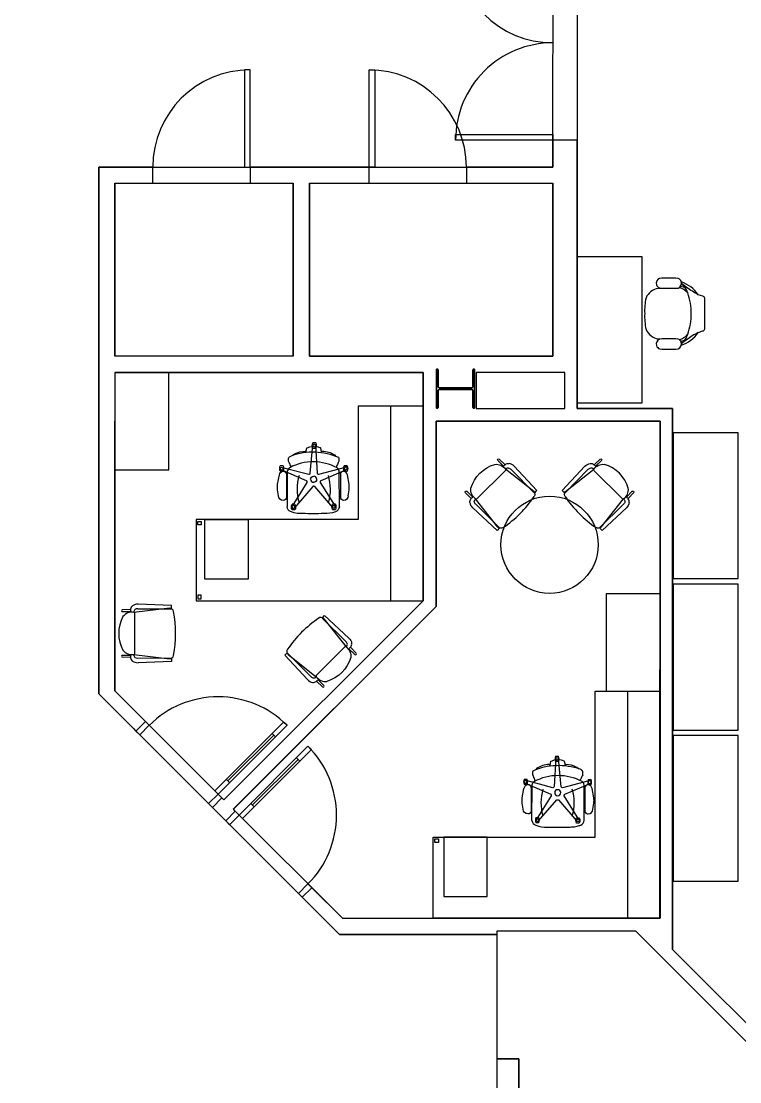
# Model space of a CAD drawing. Header units: inches. Extents: x 0 to 165, y 0 to 113.
# Drawn here: x 74.28 to 96.43, y 25.79 to 58.5 of the extents above; entities that cross this region are included whole.
import ezdxf

# ---------------------------------------------------------------- set-up
doc = ezdxf.new("R2010")
doc.units = ezdxf.units.IN
doc.header["$MEASUREMENT"] = 0
for name, color, linetype in [('COE', 2, 'Continuous'), ('Furnishings', 7, 'Continuous'), ('FYE', 3, 'Continuous'), ('IntDoorsWindows', 4, 'Continuous'), ('IntWalls', 5, 'Continuous'), ('Structure', 1, 'Continuous')]:
    doc.layers.add(name, color=color, linetype=linetype)

msp = doc.modelspace()

# ---------------------------------------------------------------- linework, layer by layer
at = {"layer": 'COE'}
for points in [[(89.7, 97.98), (125.427, 97.98), (125.427, 96.419), (127.255, 96.419), (127.255, 22.914), (125.427, 22.914), (125.427, 21.357), (89.617, 21.357), (89.617, 26.496), (88.95, 26.496), (88.95, 30.445), (93.216, 30.445), (97.807, 25.85), (116.764, 25.85), (120.89, 29.975), (120.89, 45.28), (121.396, 45.28), (121.363, 88.884), (117.394, 92.854), (94.06, 92.862), (94.06, 89.671), (89.7, 89.671)], [(94.253, 63.973), (94.253, 61.001), (91.421, 61.001), (91.421, 46.552), (94.361, 46.552), (94.361, 29.872), (97.778, 26.455), (104.238, 26.455), (104.238, 43.353), (120.486, 43.353), (120.486, 45.688), (120.988, 45.688), (120.988, 63.973)], [(82.667, 53.499), (82.667, 48.166), (77.166, 48.166), (77.166, 53.499)], [(83.169, 53.499), (90.667, 53.499), (90.667, 48.166), (83.169, 48.166)], [(77.166, 47.664), (77.166, 37.844), (80.526, 34.484), (86.669, 40.627), (86.669, 47.664)], [(87.073, 46.165), (87.073, 40.442), (80.814, 34.192), (84.182, 30.832), (93.969, 30.832), (93.978, 46.165)]]:
    msp.add_lwpolyline(points, close=True, dxfattribs=at)
at = {"layer": 'Furnishings'}
for points in [[(91.421, 49.109), (91.421, 46.729), (93.418, 46.729), (93.418, 51.23), (91.421, 51.23)], [(78.833, 44.667), (78.833, 47.664), (77.166, 47.664), (77.166, 44.667)], [(84.668, 43.127), (79.669, 43.127), (79.669, 40.627), (86.669, 40.627), (86.669, 43.127), (86.669, 46.626), (84.668, 46.626)], [(94.381, 43.682), (94.381, 41.307), (96.382, 41.307), (96.382, 45.807), (94.381, 45.807)], [(79.719, 43.073), (79.83, 43.073), (79.83, 42.962), (79.719, 42.962)], [(79.937, 41.294), (79.937, 43.127), (81.271, 43.127), (81.271, 41.294)], [(94.381, 39.017), (94.381, 36.637), (96.382, 36.637), (96.382, 41.138), (94.381, 41.138)], [(79.719, 40.681), (79.83, 40.681), (79.83, 40.792), (79.719, 40.792)], [(94.381, 34.348), (94.381, 31.972), (96.382, 31.972), (96.382, 36.473), (94.381, 36.473)], [(87.027, 33.278), (87.138, 33.278), (87.138, 33.166), (87.027, 33.166)], [(88.641, 31.499), (88.641, 33.331), (87.307, 33.331), (87.307, 31.499)]]:
    msp.add_lwpolyline(points, close=True, dxfattribs=at)
for points in [[(93.961, 50.27), (94.031, 50.262), (94.463, 50.262), (94.529, 50.266, 0.402633), (94.624, 50.472, 0.22832), (94.529, 50.567), (94.463, 50.575), (94.031, 50.575), (93.961, 50.567)], [(95.295, 50.019), (95.151, 50.065, 0.165521), (94.628, 50.456)], [(95.151, 50.065, -0.03419), (94.793, 50.283), (94.678, 50.377), (94.632, 50.415)], [(93.916, 50.258, 0.246961), (93.541, 49.97, 0.063109), (93.5, 49.48, 0.06364), (93.541, 48.994, 0.25075), (93.916, 48.702)], [(94.566, 48.677, 0.13954), (94.83, 48.842, 0.072958), (94.937, 49.48, 0.071719), (94.83, 50.122, 0.130065), (94.566, 50.287)], [(94.628, 48.508, 0.166137), (95.151, 48.895), (95.295, 48.945)], [(95.151, 48.895, 0.04676), (94.793, 48.677), (94.678, 48.586), (94.632, 48.545)], [(94.624, 48.599, 0.228276), (94.529, 48.693), (94.463, 48.702), (94.031, 48.702), (93.961, 48.693)], [(82.634, 45.103, -0.151003), (82.959, 45.231), (83.033, 45.239)], [(83.56, 45.239, -0.149407), (83.935, 45.124), (83.976, 45.078)], [(84.087, 43.518), (84.083, 44.613, 0.225372), (84.017, 44.724, 0.251408), (82.556, 44.728, 0.237558), (82.482, 44.609), (82.482, 43.518)], [(88.975, 42.896), (88.287, 43.765, -0.272965), (88.143, 44.094, -0.251398), (88.88, 44.831)], [(89.374, 44.679), (90.099, 43.942), (90.177, 44.02), (89.477, 44.774, 0.176068), (89.317, 44.856)], [(91.762, 44.679), (91.038, 43.942), (90.96, 44.02), (91.659, 44.774, -0.176086), (91.82, 44.856)], [(92.162, 42.896), (92.849, 43.765, 0.272954), (92.994, 44.094, 0.251404), (92.257, 44.831)], [(82.453, 44.535), (82.453, 43.814, -0.40625), (82.354, 43.715, -0.407141), (82.21, 43.86), (82.181, 44.049, -0.073198), (82.181, 44.218), (82.239, 44.506)], [(82.263, 44.699, 0.408984), (82.309, 44.654, 0.409009), (82.354, 44.699)], [(84.359, 43.86), (84.388, 44.049, 0.073141), (84.388, 44.218), (84.334, 44.506, 0.294676), (84.219, 44.621)], [(93.022, 43.654, 0.228646), (92.994, 43.765, 0.044256), (92.924, 43.835)], [(83.964, 43.365, -0.088859), (83.614, 43.312, -0.009317), (82.951, 43.312, -0.019144), (82.782, 43.32), (82.692, 43.337, 0.000091), (82.58, 43.374)], [(78.854, 40.397), (77.751, 40.265, 0.287422), (77.417, 40.137, 0.25493), (77.417, 39.096, 0.271322), (77.751, 38.968), (78.854, 38.836)], [(84.289, 39.367), (83.552, 40.092), (83.63, 40.17), (84.384, 39.47, -0.176094), (84.466, 39.31)], [(83.606, 40.071), (84.293, 39.199, -0.283799), (84.437, 38.873, -0.253485), (83.7, 38.136)], [(91.581, 35.377, 0.096186), (91.507, 35.427, 0.188617), (90.05, 35.373)], [(90.552, 35.571, 0.147127), (90.177, 35.456), (90.14, 35.41)], [(91.478, 35.435, 0.150999), (91.153, 35.563), (91.079, 35.575)], [(90.025, 33.85), (90.029, 34.945, -0.241693), (90.099, 35.056, -0.252121), (91.557, 35.06)], [(89.996, 34.867), (89.996, 34.146, -0.40625), (89.897, 34.048, -0.407134), (89.753, 34.192), (89.724, 34.381, -0.073195), (89.724, 34.55), (89.778, 34.838)], [(91.902, 34.192), (91.931, 34.381, 0.073195), (91.931, 34.55), (91.878, 34.838, 0.294664), (91.762, 34.953)], [(91.334, 33.652), (91.421, 33.669, -0.000039), (91.532, 33.706)]]:
    msp.add_lwpolyline(points, format="xyb", dxfattribs=at)
for points in [[(94.579, 50.283), (94.579, 50.295)], [(94.608, 50.328), (94.731, 50.299)], [(95.349, 49.01), (95.349, 49.48), (95.349, 49.949)], [(94.579, 48.681), (94.579, 48.669)], [(94.608, 48.632), (94.731, 48.661)], [(93.961, 48.393), (94.031, 48.385), (94.463, 48.385), (94.529, 48.397)], [(85.669, 40.627), (85.669, 46.626)], [(83.359, 45.494), (83.272, 45.494)], [(82.333, 44.732), (83.149, 44.527), (83.165, 44.531), (83.182, 44.543), (83.19, 44.555), (83.272, 45.424)], [(83.058, 45.222), (83.083, 45.329)], [(83.058, 45.227), (83.062, 45.198)], [(83.091, 45.346), (83.177, 45.371), (83.297, 45.383)], [(83.272, 45.329), (83.359, 45.329)], [(83.297, 45.383), (83.416, 45.371)], [(83.354, 45.428), (83.404, 44.559), (83.412, 44.543), (83.429, 44.531), (83.449, 44.527), (84.273, 44.749)], [(83.532, 45.218), (83.511, 45.334), (83.507, 45.342), (83.499, 45.346), (83.416, 45.371)], [(83.527, 45.189), (83.536, 45.227)], [(88.971, 44.951), (89.152, 44.774)], [(89.197, 44.819), (89.012, 44.992)], [(91.939, 44.819), (92.125, 44.992)], [(92.166, 44.951), (91.985, 44.774)], [(82.354, 44.782), (82.263, 44.782)], [(82.263, 44.617), (82.354, 44.617)], [(82.638, 43.542), (83.099, 44.271), (83.099, 44.288), (83.095, 44.308), (83.079, 44.325), (82.292, 44.658)], [(84.297, 44.662), (83.511, 44.325), (83.499, 44.312), (83.494, 44.292), (83.494, 44.271), (83.96, 43.538)], [(84.12, 44.535), (84.12, 43.814)], [(84.33, 44.79), (84.24, 44.79)], [(84.24, 44.625), (84.33, 44.625)], [(89.205, 44.646), (88.324, 43.765)], [(90.078, 43.995), (89.205, 44.683)], [(91.058, 43.995), (91.931, 44.683)], [(92.812, 43.765), (91.931, 44.646)], [(83.882, 43.501), (83.326, 44.148), (83.305, 44.156), (83.284, 44.156), (83.268, 44.148), (82.708, 43.489)], [(88.151, 43.777), (87.978, 43.958)], [(88.02, 44), (88.201, 43.822)], [(93.117, 44), (92.94, 43.822)], [(92.985, 43.777), (93.158, 43.958)], [(82.716, 43.6), (82.63, 43.6)], [(83.964, 43.604), (83.873, 43.604)], [(88.291, 43.6), (89.028, 42.871), (88.95, 42.793), (88.201, 43.493)], [(92.845, 43.6), (92.108, 42.871), (92.187, 42.793), (92.936, 43.493)], [(82.63, 43.435), (82.716, 43.435)], [(83.873, 43.44), (83.964, 43.44)], [(93.978, 30.832), (86.974, 30.832), (86.974, 33.331), (91.977, 33.331), (91.977, 37.832), (93.978, 37.832), (93.978, 40.833), (92.31, 40.833), (92.31, 37.832), (93.978, 37.832)], [(77.648, 40.356), (77.396, 40.347)], [(77.396, 40.29), (77.648, 40.29)], [(77.779, 38.993), (77.779, 40.24)], [(77.874, 40.38), (78.908, 40.376), (78.908, 40.483), (77.882, 40.52)], [(77.396, 38.943), (77.648, 38.943)], [(83.21, 38.284), (82.482, 39.021), (82.403, 38.943), (83.103, 38.194)], [(82.506, 38.968), (83.375, 38.28)], [(84.256, 39.199), (83.375, 38.317)], [(84.561, 38.964), (84.384, 39.145)], [(84.429, 39.19), (84.602, 39.005)], [(77.648, 38.877), (77.396, 38.886)], [(77.874, 38.853), (78.908, 38.861), (78.908, 38.75), (77.882, 38.713)], [(83.383, 38.144), (83.569, 37.972)], [(83.61, 38.013), (83.433, 38.19)], [(92.977, 30.832), (92.977, 37.832)], [(90.758, 35.76), (90.712, 34.892), (90.7, 34.875), (90.684, 34.863), (90.663, 34.859), (89.844, 35.081)], [(90.581, 35.55), (90.601, 35.666), (90.605, 35.674), (90.614, 35.678), (90.696, 35.703)], [(90.815, 35.715), (90.696, 35.703)], [(90.754, 35.826), (90.844, 35.826)], [(90.844, 35.662), (90.754, 35.662)], [(91.021, 35.678), (90.935, 35.703), (90.815, 35.715)], [(91.779, 35.065), (90.968, 34.859), (90.947, 34.863), (90.931, 34.875), (90.922, 34.888), (90.84, 35.756)], [(91.054, 35.555), (91.029, 35.662)], [(90.585, 35.522), (90.577, 35.559)], [(91.054, 35.559), (91.05, 35.53)], [(89.786, 35.122), (89.872, 35.122)], [(91.758, 35.114), (91.849, 35.114)], [(89.872, 34.958), (89.786, 34.958)], [(89.815, 34.995), (90.601, 34.657), (90.614, 34.645), (90.618, 34.624), (90.618, 34.603), (90.152, 33.87)], [(91.474, 33.875), (91.013, 34.603), (91.013, 34.62), (91.021, 34.64), (91.034, 34.657), (91.82, 34.99)], [(91.635, 33.85), (91.631, 34.941)], [(91.659, 34.867), (91.659, 34.146)], [(91.849, 34.949), (91.758, 34.949)], [(90.231, 33.833), (90.791, 34.48), (90.807, 34.488), (90.828, 34.488), (90.844, 34.48), (91.404, 33.821)], [(90.148, 33.936), (90.239, 33.936)], [(90.239, 33.772), (90.148, 33.772)]]:
    msp.add_lwpolyline(points, dxfattribs=at)
for points in [[(83.313, 45.457, 0.409115), (83.268, 45.412, 0.409091), (83.313, 45.367, 0.409067), (83.359, 45.412, 0.409091)], [(84.285, 44.753, 0.409091), (84.24, 44.708, 0.409038), (84.285, 44.662, 0.409038), (84.33, 44.708, 0.409091)], [(82.675, 43.563, 0.409197), (82.63, 43.518, 0.409173), (82.675, 43.472, 0.409149), (82.72, 43.518, 0.409173)], [(83.919, 43.567, 0.409173), (83.873, 43.522, 0.409149), (83.919, 43.477, 0.409173), (83.964, 43.522, 0.409197)], [(91.396, 33.932), (91.482, 33.932, -0.225), (91.482, 33.768), (91.396, 33.768, -0.224941)]]:
    msp.add_lwpolyline(points, format="xyb", close=True, dxfattribs=at)
for centre, radius in [((90.568, 42.352), 1.499), ((90.799, 35.744), 0.0457), ((90.194, 33.854), 0.0457), ((91.442, 33.85), 0.0457)]:
    msp.add_circle(centre, radius, dxfattribs=at)
for centre, radius, start, end in [((94.346, 49.981), 0.499, 15.9162, 54.996), ((94.346, 48.978), 0.499, 305.0058, 344.0845), ((83.27, 43.203), 2.004, 66.5507, 109.243), ((80.527, 43.927), 2.232, 22.5299, 26.5983), ((84.313, 44.68), 0.325, 146.3909, 170.0114), ((89.567, 44.396), 0.562, 129.9517, 140.0483), ((91.57, 44.396), 0.562, 39.9478, 50.0522), ((84.227, 44.067), 1.445, 163.1884, 196.8116), ((83.295, 44.373), 0.0932, 179.0546, 270.9454), ((83.296, 44.373), 0.0914, 0.502, 89.498), ((82.346, 44.063), 1.466, 343.8069, 16.7604), ((88.574, 43.404), 0.562, 129.9438, 140.0562), ((87.072, 45.89), 3.65, 304.4341, 325.812), ((94.065, 45.89), 3.65, 214.1883, 235.5656), ((78.045, 40.318), 0.396, 172.8362, 187.1638), ((77.894, 40.264), 0.144, 140.4422, 179.589), ((75.295, 39.616), 3.745, 349.5789, 10.4211), ((85.456, 37.108), 3.589, 124.005, 145.7482), ((78.045, 38.914), 0.396, 172.8362, 187.1638), ((77.894, 38.969), 0.144, 180.4052, 219.561), ((84.007, 39.559), 0.562, 309.941, 320.0538), ((83.014, 38.568), 0.563, 309.9581, 320.0472), ((89.827, 35.04), 0.0457, 270.495, 89.5033), ((89.724, 34.994), 0.403, 10.73, 29.5426), ((93.59, 34.256), 2.237, 153.4043, 157.4633), ((91.804, 35.032), 0.0457, 180.5015, 359.5021), ((91.766, 34.395), 1.466, 163.2372, 196.1946), ((90.816, 34.706), 0.0914, 90.4993, 179.5007), ((90.817, 34.705), 0.0932, 269.0546, 0.9454), ((89.885, 34.4), 1.445, 343.187, 16.813), ((90.83, 51.43), 17.789, 268.9324, 271.0676)]:
    msp.add_arc(centre, radius, start, end, dxfattribs=at)
for points in [[(93.961, 50.567), (93.879, 50.542), (93.834, 50.452), (93.862, 50.369)], [(93.862, 50.369), (93.875, 50.324), (93.916, 50.283), (93.961, 50.27)], [(93.969, 50.266), (93.953, 50.262), (93.936, 50.262), (93.916, 50.258)], [(95.349, 49.949), (95.349, 49.982), (95.328, 50.011), (95.295, 50.019)], [(95.295, 48.945), (95.328, 48.953), (95.349, 48.982), (95.349, 49.01)], [(93.961, 48.693), (93.879, 48.665), (93.834, 48.578), (93.862, 48.496)], [(93.862, 48.496), (93.875, 48.446), (93.916, 48.409), (93.961, 48.393)], [(93.916, 48.702), (93.936, 48.702), (93.953, 48.698), (93.969, 48.693)], [(94.529, 48.397), (94.612, 48.426), (94.653, 48.516), (94.624, 48.599)], [(83.272, 45.329), (83.247, 45.379), (83.247, 45.441), (83.272, 45.494)], [(83.359, 45.494), (83.383, 45.441), (83.383, 45.379), (83.359, 45.329)], [(83.033, 45.239), (83.046, 45.239), (83.054, 45.235), (83.058, 45.227)], [(83.083, 45.329), (83.083, 45.338), (83.087, 45.342), (83.091, 45.346)], [(83.536, 45.227), (83.54, 45.235), (83.548, 45.239), (83.56, 45.239)], [(82.523, 44.926), (82.515, 44.967), (82.515, 45.008), (82.531, 45.045)], [(82.531, 45.045), (82.552, 45.066), (82.58, 45.082), (82.609, 45.095)], [(84.067, 44.926), (84.059, 44.905), (84.05, 44.881), (84.042, 44.86)], [(84.067, 45.041), (84.075, 45.021), (84.075, 44.996), (84.075, 44.971)], [(84.075, 44.971), (84.075, 44.955), (84.075, 44.942), (84.067, 44.926)], [(88.88, 44.831), (89.008, 44.844), (89.131, 44.79), (89.205, 44.683)], [(88.971, 44.951), (88.958, 44.963), (88.963, 44.984), (88.971, 44.992)], [(88.971, 44.992), (88.983, 45.004), (89, 45.004), (89.012, 44.992)], [(89.205, 44.827), (89.238, 44.852), (89.28, 44.864), (89.317, 44.856)], [(91.82, 44.856), (91.857, 44.864), (91.898, 44.852), (91.931, 44.827)], [(91.931, 44.683), (92.005, 44.79), (92.129, 44.844), (92.257, 44.831)], [(92.125, 44.992), (92.137, 45.004), (92.154, 45.004), (92.166, 44.992)], [(92.166, 44.992), (92.178, 44.979), (92.178, 44.963), (92.166, 44.951)], [(82.239, 44.506), (82.247, 44.564), (82.292, 44.609), (82.354, 44.621)], [(82.263, 44.617), (82.243, 44.667), (82.243, 44.728), (82.263, 44.782)], [(82.263, 44.699), (82.263, 44.72), (82.284, 44.741), (82.309, 44.741)], [(82.309, 44.741), (82.333, 44.741), (82.354, 44.72), (82.354, 44.699)], [(82.354, 44.782), (82.375, 44.728), (82.375, 44.667), (82.354, 44.617)], [(82.354, 44.621), (82.403, 44.625), (82.445, 44.588), (82.453, 44.539)], [(82.453, 44.539), (82.453, 44.539), (82.453, 44.535), (82.453, 44.535)], [(82.597, 44.749), (82.593, 44.761), (82.593, 44.774), (82.589, 44.782)], [(84.12, 44.535), (84.12, 44.584), (84.166, 44.625), (84.215, 44.621)], [(84.24, 44.625), (84.215, 44.675), (84.215, 44.737), (84.24, 44.79)], [(84.215, 44.621), (84.215, 44.621), (84.215, 44.621), (84.219, 44.621)], [(84.33, 44.79), (84.351, 44.737), (84.351, 44.675), (84.33, 44.625)], [(89.205, 44.683), (89.23, 44.708), (89.259, 44.724), (89.292, 44.724)], [(89.205, 44.683), (89.214, 44.675), (89.214, 44.658), (89.205, 44.646)], [(89.292, 44.724), (89.325, 44.716), (89.354, 44.704), (89.374, 44.679)], [(91.762, 44.679), (91.787, 44.704), (91.812, 44.716), (91.845, 44.724)], [(91.845, 44.724), (91.878, 44.724), (91.907, 44.708), (91.931, 44.683)], [(91.931, 44.646), (91.923, 44.658), (91.923, 44.675), (91.931, 44.683)], [(83.202, 44.374), (83.202, 44.424), (83.243, 44.465), (83.297, 44.465)], [(83.387, 44.374), (83.387, 44.321), (83.346, 44.279), (83.297, 44.279)], [(84.359, 43.86), (84.359, 43.781), (84.297, 43.715), (84.219, 43.715)], [(87.978, 43.958), (87.966, 43.971), (87.966, 43.991), (87.978, 44)], [(87.978, 44), (87.991, 44.012), (88.007, 44.012), (88.02, 44)], [(90.078, 43.995), (90.12, 43.954), (90.128, 43.888), (90.091, 43.839)], [(91.046, 43.839), (91.009, 43.888), (91.017, 43.954), (91.058, 43.995)], [(93.117, 44), (93.129, 44.012), (93.146, 44.012), (93.158, 44)], [(93.158, 44), (93.171, 43.987), (93.171, 43.971), (93.158, 43.958)], [(82.58, 43.374), (82.523, 43.398), (82.482, 43.456), (82.482, 43.518)], [(82.63, 43.435), (82.605, 43.485), (82.605, 43.547), (82.63, 43.6)], [(82.716, 43.6), (82.741, 43.547), (82.741, 43.485), (82.716, 43.435)], [(83.873, 43.44), (83.853, 43.493), (83.853, 43.555), (83.873, 43.604)], [(83.964, 43.604), (83.984, 43.555), (83.984, 43.493), (83.964, 43.44)], [(84.087, 43.518), (84.079, 43.448), (84.03, 43.39), (83.964, 43.365)], [(84.219, 43.715), (84.162, 43.715), (84.12, 43.761), (84.12, 43.814)], [(88.114, 43.654), (88.11, 43.695), (88.118, 43.736), (88.143, 43.765)], [(88.201, 43.493), (88.155, 43.538), (88.123, 43.592), (88.114, 43.654)], [(88.246, 43.678), (88.25, 43.711), (88.263, 43.744), (88.287, 43.765)], [(88.291, 43.6), (88.271, 43.621), (88.254, 43.65), (88.246, 43.678)], [(88.324, 43.765), (88.312, 43.757), (88.3, 43.757), (88.287, 43.765)], [(92.849, 43.765), (92.837, 43.757), (92.825, 43.757), (92.812, 43.765)], [(92.891, 43.678), (92.882, 43.65), (92.866, 43.621), (92.845, 43.6)], [(92.849, 43.765), (92.874, 43.744), (92.886, 43.711), (92.891, 43.678)], [(93.022, 43.654), (93.014, 43.592), (92.981, 43.538), (92.936, 43.493)], [(89.135, 42.88), (89.086, 42.847), (89.016, 42.851), (88.975, 42.896)], [(92.162, 42.896), (92.121, 42.851), (92.051, 42.847), (92.001, 42.88)], [(77.396, 40.347), (77.38, 40.347), (77.368, 40.335), (77.368, 40.318)], [(77.368, 40.318), (77.368, 40.302), (77.38, 40.29), (77.396, 40.29)], [(77.705, 40.467), (77.676, 40.446), (77.656, 40.409), (77.652, 40.368)], [(77.882, 40.52), (77.821, 40.524), (77.759, 40.504), (77.705, 40.467)], [(77.779, 40.24), (77.775, 40.253), (77.763, 40.265), (77.751, 40.265)], [(77.874, 40.38), (77.841, 40.38), (77.812, 40.372), (77.784, 40.356)], [(78.978, 40.294), (78.965, 40.351), (78.912, 40.397), (78.854, 40.397)], [(83.606, 40.071), (83.564, 40.113), (83.499, 40.121), (83.449, 40.084)], [(84.334, 39.285), (84.326, 39.318), (84.314, 39.343), (84.289, 39.367)], [(84.293, 39.199), (84.318, 39.223), (84.334, 39.252), (84.334, 39.285)], [(84.437, 39.199), (84.462, 39.231), (84.474, 39.273), (84.466, 39.31)], [(77.396, 38.943), (77.38, 38.943), (77.368, 38.931), (77.368, 38.914)], [(77.751, 38.968), (77.763, 38.968), (77.775, 38.98), (77.779, 38.993)], [(78.854, 38.836), (78.912, 38.836), (78.965, 38.881), (78.978, 38.939)], [(82.49, 39.129), (82.457, 39.079), (82.461, 39.009), (82.506, 38.968)], [(84.293, 39.199), (84.285, 39.207), (84.269, 39.207), (84.256, 39.199)], [(84.561, 38.964), (84.573, 38.951), (84.594, 38.951), (84.602, 38.964)], [(84.602, 38.964), (84.614, 38.976), (84.614, 38.993), (84.602, 39.005)], [(77.368, 38.914), (77.368, 38.898), (77.38, 38.886), (77.396, 38.886)], [(77.652, 38.865), (77.656, 38.824), (77.676, 38.791), (77.705, 38.766)], [(77.705, 38.766), (77.759, 38.729), (77.821, 38.713), (77.882, 38.713)], [(77.784, 38.877), (77.812, 38.861), (77.841, 38.853), (77.874, 38.853)], [(83.21, 38.284), (83.231, 38.264), (83.26, 38.247), (83.289, 38.239)], [(83.289, 38.239), (83.322, 38.243), (83.354, 38.256), (83.375, 38.28)], [(83.375, 38.317), (83.367, 38.305), (83.367, 38.293), (83.375, 38.28)], [(83.375, 38.28), (83.449, 38.177), (83.577, 38.12), (83.7, 38.136)], [(83.103, 38.194), (83.149, 38.149), (83.202, 38.116), (83.264, 38.107)], [(83.264, 38.107), (83.305, 38.099), (83.342, 38.111), (83.375, 38.136)], [(83.61, 37.972), (83.622, 37.984), (83.622, 38), (83.61, 38.013)], [(90.754, 35.826), (90.733, 35.773), (90.733, 35.711), (90.754, 35.662)], [(90.844, 35.662), (90.865, 35.711), (90.865, 35.773), (90.844, 35.826)], [(91.029, 35.662), (91.029, 35.67), (91.025, 35.674), (91.021, 35.678)], [(90.05, 35.373), (90.041, 35.353), (90.037, 35.328), (90.037, 35.303)], [(90.577, 35.559), (90.572, 35.567), (90.564, 35.571), (90.552, 35.571)], [(91.079, 35.571), (91.071, 35.571), (91.058, 35.567), (91.054, 35.559)], [(91.589, 35.258), (91.598, 35.299), (91.598, 35.34), (91.581, 35.377)], [(89.786, 35.122), (89.761, 35.069), (89.761, 35.007), (89.786, 34.958)], [(89.827, 35.085), (89.802, 35.085), (89.786, 35.065), (89.786, 35.04)], [(89.786, 35.04), (89.786, 35.015), (89.802, 34.995), (89.827, 34.995)], [(89.872, 34.958), (89.897, 35.007), (89.897, 35.069), (89.872, 35.122)], [(90.037, 35.303), (90.037, 35.291), (90.037, 35.275), (90.045, 35.258)], [(90.045, 35.258), (90.054, 35.237), (90.062, 35.213), (90.074, 35.192)], [(91.515, 35.081), (91.519, 35.093), (91.524, 35.106), (91.524, 35.114)], [(91.631, 34.941), (91.627, 34.99), (91.602, 35.036), (91.557, 35.06)], [(91.758, 35.114), (91.738, 35.06), (91.738, 34.999), (91.758, 34.949)], [(91.804, 35.073), (91.779, 35.073), (91.758, 35.052), (91.758, 35.032)], [(91.849, 35.032), (91.849, 35.052), (91.828, 35.073), (91.804, 35.073)], [(91.849, 34.949), (91.869, 34.999), (91.869, 35.06), (91.849, 35.114)], [(89.897, 34.953), (89.835, 34.941), (89.79, 34.896), (89.778, 34.838)], [(89.901, 34.953), (89.897, 34.953), (89.897, 34.953), (89.897, 34.953)], [(89.996, 34.867), (89.992, 34.916), (89.951, 34.958), (89.901, 34.953)], [(90.725, 34.706), (90.725, 34.653), (90.766, 34.612), (90.815, 34.612)], [(90.91, 34.706), (90.91, 34.756), (90.869, 34.797), (90.815, 34.797)], [(91.664, 34.871), (91.664, 34.871), (91.659, 34.867), (91.659, 34.867)], [(91.762, 34.953), (91.709, 34.958), (91.668, 34.92), (91.664, 34.871)], [(91.659, 34.146), (91.659, 34.093), (91.705, 34.048), (91.762, 34.048)], [(91.762, 34.048), (91.841, 34.048), (91.902, 34.113), (91.902, 34.192)], [(90.025, 33.85), (90.033, 33.78), (90.082, 33.722), (90.148, 33.698)], [(90.148, 33.936), (90.128, 33.887), (90.128, 33.825), (90.148, 33.772)], [(90.148, 33.698), (90.264, 33.66), (90.379, 33.64), (90.498, 33.644)], [(90.239, 33.772), (90.26, 33.825), (90.26, 33.887), (90.239, 33.936)], [(91.532, 33.706), (91.594, 33.73), (91.631, 33.788), (91.635, 33.85)], [(91.161, 33.644), (91.219, 33.644), (91.277, 33.648), (91.334, 33.652)]]:
    msp.add_open_spline(points, degree=3, dxfattribs=at)
at = {"layer": 'FYE'}
msp.add_lwpolyline([(68.169, 25.17), (77.236, 25.17), (77.236, 22.914), (77.236, 25.331), (78.257, 25.331), (81.255, 25.331), (88.95, 25.331), (88.95, 26.496), (88.95, 29.498), (88.95, 30.329), (84.845, 30.329), (84.092, 30.329), (76.668, 37.753), (76.668, 46.165), (76.668, 54.001), (79.089, 54.001), (82.09, 54.001), (85.755, 54.001), (88.757, 54.001), (90.667, 54.001), (90.675, 61.001)], dxfattribs=at)
at = {"layer": 'IntDoorsWindows'}
msp.add_lwpolyline([(87.67, 60.832, 0.414149), (90.667, 57.834, 0.414379), (87.67, 54.833)], format="xyb", dxfattribs=at)
for points in [[(81.333, 54.001), (81.333, 56.998), (81.16, 56.998), (81.16, 54.001)], [(85.001, 54.001), (85.001, 56.998), (85.179, 56.998), (85.179, 54.001)], [(90.667, 54.833), (87.67, 54.833), (87.67, 55.01), (90.667, 55.01)], [(78.228, 36.782), (77.932, 36.489), (77.816, 36.604), (78.109, 36.901)], [(80.349, 34.661), (82.473, 36.782), (82.366, 36.884), (80.246, 34.764)], [(80.999, 34.015), (83.12, 36.135), (83.223, 36.032), (81.102, 33.912)], [(80.468, 34.546), (80.172, 34.249), (80.056, 34.369), (80.349, 34.661)], [(80.999, 34.015), (80.703, 33.718), (80.588, 33.838), (80.88, 34.13)], [(83.239, 31.775), (82.943, 31.478), (82.823, 31.598), (83.12, 31.89)]]:
    msp.add_lwpolyline(points, close=True, dxfattribs=at)
for points in [[(80.653, 35.069), (82.066, 36.481)], [(82.016, 36.534), (82.119, 36.432)], [(81.403, 34.315), (82.819, 35.732)], [(82.766, 35.781), (82.869, 35.678)], [(80.6, 35.118), (80.703, 35.015)], [(80.468, 34.546), (80.172, 34.249)], [(81.353, 34.369), (81.456, 34.266)], [(80.88, 34.13), (80.588, 33.838)]]:
    msp.add_lwpolyline(points, dxfattribs=at)
for centre, radius, start, end in [((81.333, 54.001), 2.998, 90.0064, 179.9936), ((85.002, 53.997), 3.001, 0.0734, 90.0051), ((80.351, 34.662), 3, 44.9578, 135.0422), ((81, 34.013), 3, 314.9577, 45.0423)]:
    msp.add_arc(centre, radius, start, end, dxfattribs=at)
msp.add_open_spline([(83.569, 37.972), (83.581, 37.959), (83.602, 37.959), (83.61, 37.972)], degree=3, dxfattribs=at)
at = {"layer": 'IntWalls'}
for points in [[(91.421, 54.833), (91.421, 46.552), (91.421, 54.833), (90.667, 54.833), (90.667, 54.001), (88.003, 54.001), (88.003, 53.499), (90.667, 53.499), (90.667, 48.166), (83.169, 48.166), (83.169, 53.499), (83.169, 48.166), (83.169, 53.499), (85.001, 53.499), (85.001, 54.001), (81.333, 54.001), (81.333, 53.499), (82.667, 53.499), (82.667, 48.166), (82.667, 53.499), (82.667, 48.166), (77.166, 48.166), (77.166, 53.499), (78.335, 53.499), (78.335, 54.001), (76.668, 54.001), (76.668, 46.165), (76.668, 37.844), (76.668, 37.753), (77.742, 36.683), (77.816, 36.604), (78.109, 36.901), (77.816, 36.604)], [(76.668, 46.334), (76.668, 54.001)], [(82.667, 48.166), (77.166, 48.166), (77.166, 53.499), (77.166, 48.166)], [(83.169, 48.166), (90.667, 48.166), (90.667, 53.499), (90.667, 48.166)], [(76.668, 40.29), (76.668, 50.291)], [(88.304, 46.552), (91.034, 46.552), (91.034, 47.664), (88.304, 47.664)], [(97.778, 26.455), (94.361, 29.872), (94.361, 46.552), (91.421, 46.552)], [(78.109, 36.901), (77.166, 37.844), (77.166, 46.165)], [(86.669, 46.165), (86.669, 40.627), (80.526, 34.484), (80.468, 34.546), (80.172, 34.249), (80.588, 33.838), (80.88, 34.13), (80.822, 34.192), (87.073, 40.442), (87.073, 46.165)], [(82.943, 31.478), (83.239, 31.775), (82.943, 31.478), (84.092, 30.329), (84.182, 30.329), (88.95, 30.329), (88.95, 30.445), (90.642, 30.445), (93.216, 30.445), (97.807, 25.85)], [(83.239, 31.775), (84.182, 30.832), (88.695, 30.832)], [(87.941, 30.832), (89.889, 30.832), (93.22, 30.832)], [(77.421, 25.331), (78.257, 25.331), (78.257, 24.664), (78.088, 24.664), (78.088, 8.161), (87.423, 8.161), (87.423, 24.664), (81.255, 24.664), (81.255, 25.331), (88.95, 25.331), (88.95, 26.496), (89.617, 26.496), (89.617, 21.357), (95.065, 21.357), (95.065, 20.97), (88.09, 20.97), (88.09, 7.494), (81.757, 7.494), (88.09, 7.494)]]:
    msp.add_lwpolyline(points, dxfattribs=at)
for points in [[(86.669, 46.165), (86.669, 47.664), (77.166, 47.664), (86.669, 47.664)], [(88.304, 46.552), (91.034, 46.552), (91.034, 47.664), (88.304, 47.664)], [(93.978, 46.165), (87.073, 46.165), (93.978, 46.165), (93.978, 30.832)]]:
    msp.add_lwpolyline(points, close=True, dxfattribs=at)
at = {"layer": 'Structure'}
for points in [[(87.11, 46.561), (87.085, 46.561), (87.085, 47.771), (87.11, 47.771), (87.085, 47.771), (87.085, 46.561)], [(88.23, 47.771), (88.25, 47.771), (88.25, 46.561), (88.23, 46.561), (88.25, 46.561), (88.25, 47.771)], [(87.134, 47.746), (87.134, 47.215)], [(88.205, 47.215), (88.205, 47.746)], [(87.134, 47.116), (87.134, 46.585)], [(87.159, 47.191), (88.18, 47.191)], [(88.18, 47.141), (87.159, 47.141)], [(88.205, 46.585), (88.205, 47.116)]]:
    msp.add_lwpolyline(points, close=True, dxfattribs=at)
for points in [[(87.134, 47.746), (87.134, 47.759), (87.122, 47.771), (87.11, 47.771)], [(87.134, 47.746), (87.134, 47.759), (87.122, 47.771), (87.11, 47.771)], [(88.23, 47.771), (88.213, 47.771), (88.205, 47.759), (88.205, 47.746)], [(88.23, 47.771), (88.213, 47.771), (88.205, 47.759), (88.205, 47.746)], [(87.134, 47.215), (87.134, 47.203), (87.147, 47.191), (87.159, 47.191)], [(87.134, 47.215), (87.134, 47.203), (87.147, 47.191), (87.159, 47.191)], [(87.159, 47.141), (87.147, 47.141), (87.134, 47.129), (87.134, 47.116)], [(87.159, 47.141), (87.147, 47.141), (87.134, 47.129), (87.134, 47.116)], [(88.18, 47.191), (88.193, 47.191), (88.205, 47.203), (88.205, 47.215)], [(88.18, 47.191), (88.193, 47.191), (88.205, 47.203), (88.205, 47.215)], [(88.205, 47.116), (88.205, 47.129), (88.193, 47.141), (88.18, 47.141)], [(88.205, 47.116), (88.205, 47.129), (88.193, 47.141), (88.18, 47.141)], [(87.11, 46.561), (87.122, 46.561), (87.134, 46.573), (87.134, 46.585)], [(87.11, 46.561), (87.122, 46.561), (87.134, 46.573), (87.134, 46.585)], [(88.205, 46.585), (88.205, 46.573), (88.213, 46.561), (88.23, 46.561)], [(88.205, 46.585), (88.205, 46.573), (88.213, 46.561), (88.23, 46.561)]]:
    msp.add_open_spline(points, degree=3, dxfattribs=at)

doc.saveas('drawing.dxf')
